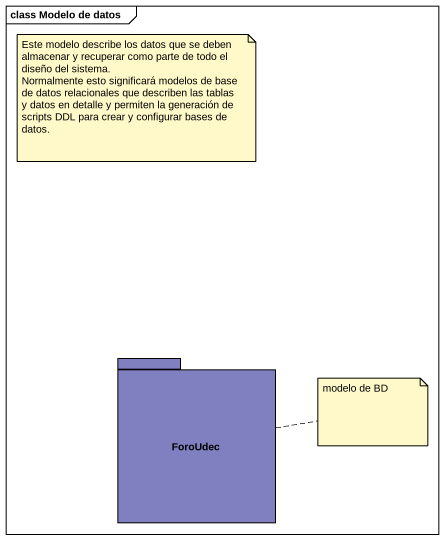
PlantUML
@startuml
mainframe class Modelo de datos
package ForoUdec #8080C0 {
}
note as N1
  Este modelo describe los datos que se deben almacenar y recuperar como parte de todo el diseño del sistema.
  Normalmente esto significará modelos de base de datos relacionales que describen las tablas y datos en detalle y permiten la generación de scripts DDL para crear y configurar bases de datos.
end note
note right of ForoUdec : modelo de BD
@enduml
